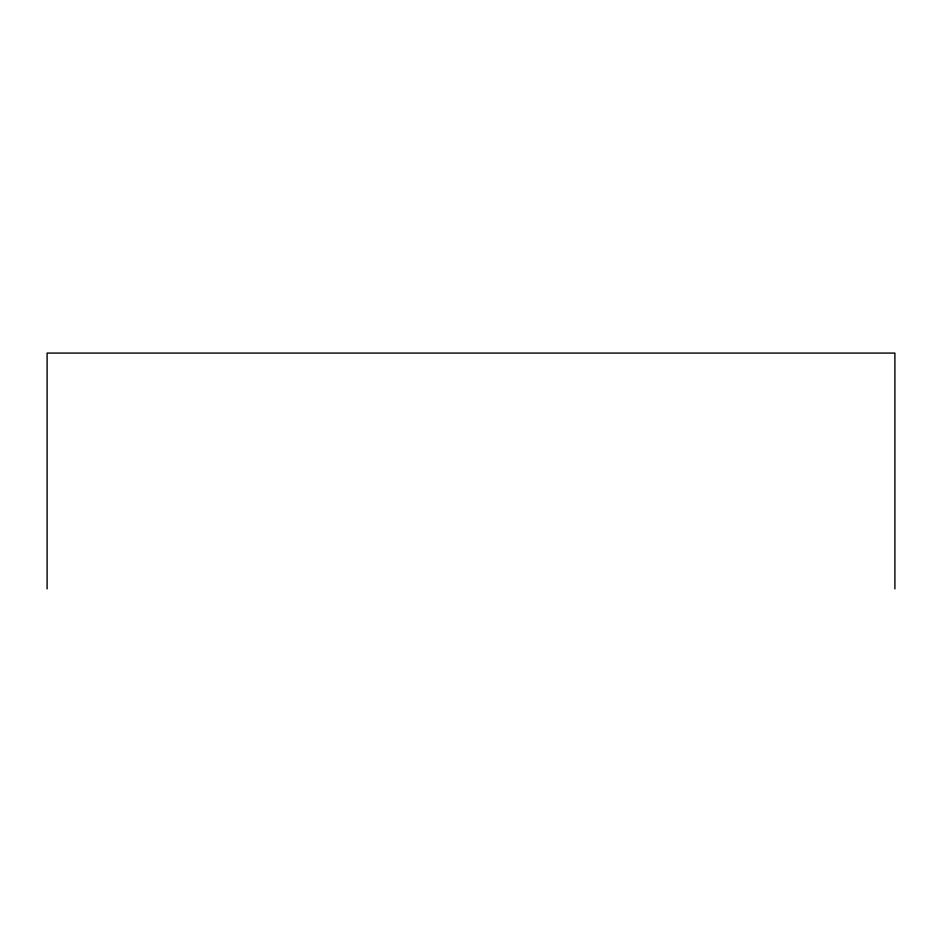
<?xml version="1.0" encoding="UTF-8"?>
<svg xmlns="http://www.w3.org/2000/svg" width="942" height="942" viewBox="0 0 942 942"><rect width="100%" height="100%" fill="white"/><g stroke="black" fill="none" stroke-linecap="round" stroke-linejoin="round"><path stroke-width="1.41" d="M894.9 588.915L894.9 353.085L47.1 353.085L47.1 588.915"/></g></svg>
